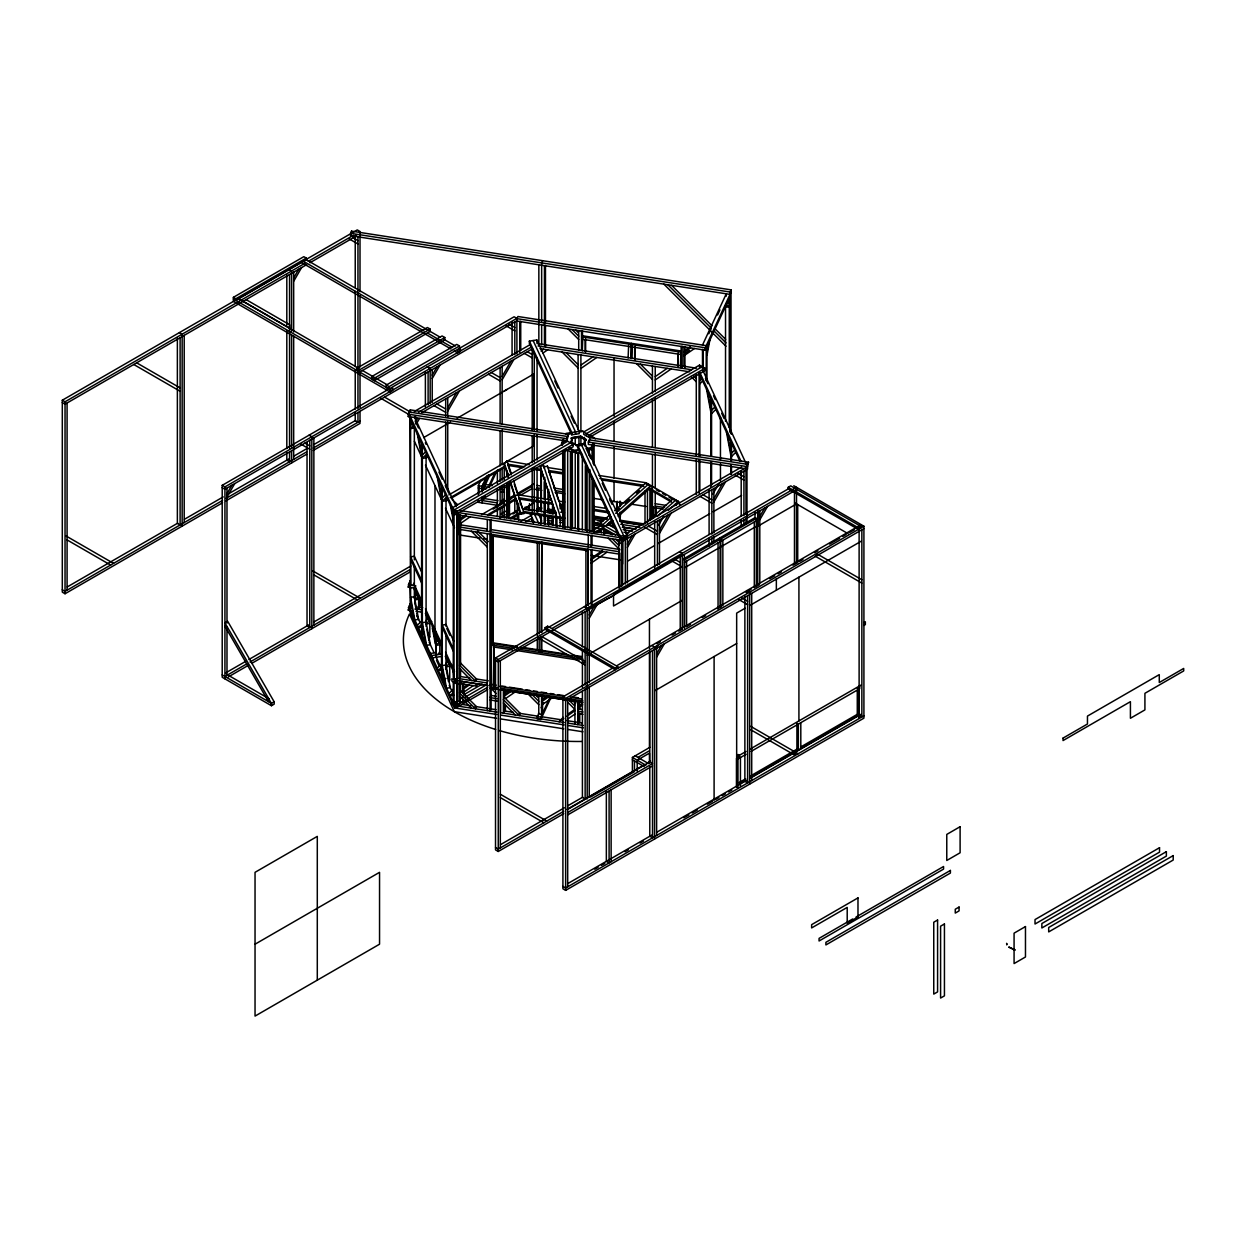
<?xml version="1.0" encoding="UTF-8"?>
<svg xmlns="http://www.w3.org/2000/svg" width="1246" height="1246" viewBox="0 0 1246 1246"><rect width="100%" height="100%" fill="white"/><g stroke="black" fill="none" stroke-linecap="round" stroke-linejoin="round"><path stroke-width="1.5" d="M389.967 391.929L389.967 389.562L233.391 298.993L233.376 297.342L303.822 256.676L306.282 258.093L306.282 259.744L235.837 300.426L233.376 299.009L233.391 301.361L389.967 391.929L392.708 390.356L392.708 387.989L389.967 389.562M457.656 352.852L457.656 350.484L460.397 348.896L460.397 351.279L457.656 352.852L454.292 350.905M457.765 534.69L457.765 513.975L457.765 678.478L456.752 680.643L487.311 685.362M504.225 517.931L504.225 485.597M504.225 479.897L504.225 464.68M506.686 517.183L506.686 484.211M506.686 476.439L506.686 470.63M514.8 519.535L514.8 515.688M514.8 511.826L514.8 498.338M517.261 519.442L517.261 500.394M534.254 435.898L534.254 445.601L505.642 462.126M534.254 430.057L534.254 373.722L457.157 418.235M622.579 564.049L622.579 539.502L622.579 585.464M730.016 294.383L350.484 235.665L351.497 231.133L731.028 289.851L730.016 292.016L730.016 431.739L730.016 296.75L705.236 350.157L516.934 321.032M757.739 509.707L757.739 526.295L796.521 503.898M795.415 752.179L795.26 755.434L750.653 729.689M506.873 461.97L507.013 460.662L511.312 473.573M513.773 480.956L524.099 513.617L520.735 514.146L510.408 481.47M504.054 464.135L507.075 460.849L529.207 464.665M514.863 496.547L515.034 495.363L481.704 514.598M519.426 510.268L519.613 509.069L505.128 517.433M706.98 351.979L708.756 342.572M706.98 355.328L709.815 340.283M408.267 414.186L410.277 409.872L568.488 434.34L566.478 441.022L408.267 416.553L408.267 414.186L566.478 438.654L568.488 434.34M408.267 416.553L409.28 414.404M542.664 260.71L541.652 262.875L541.652 321.468M415.946 588.361L408.267 587.178L410.277 580.496L410.277 582.863M408.267 587.178L409.28 582.645M412.115 610.68L408.267 610.088L410.277 603.407L410.277 605.774M408.267 610.088L409.28 607.923M478.308 494.88L478.308 485.738L480.754 480.473M486.937 475.801L482.046 486.314L482.046 492.077M482.046 488.681L488.557 474.664M483.199 489.444L489.709 475.411M483.682 497.029L482.046 500.534L496.998 502.854M489.367 484.756L495.067 472.483M483.682 499.397L485.301 495.892M490.192 485.379L496.702 471.346M491.111 519.442L491.111 529.597L490.114 531.762L490.114 519.909M582.318 350.858L582.832 335.813L631.426 343.335L631.426 357.306M562.99 439.931L561.479 444.137L564.08 438.514M564.08 440.882L562.055 445.258L562.055 442.891M572.895 437.377L570.87 442.688L572.895 437.377L580.434 436.209L585.963 439.402L583.953 444.713M460.568 696.218L459.556 703.974L456.752 703.554L457.765 701.389L457.765 682.715M463.714 690.767L462.718 692.932L473.293 685.627M459.914 701.716L462.718 702.152L463.714 700.003M628.623 345.267L628.109 357.945M585.963 439.402L583.953 443.763L576.4 444.931L570.87 441.738M630.912 358.381L631.426 343.335M631.426 345.703L630.912 346.777L582.318 339.255M631.847 358.521L632.361 343.475L680.955 350.998L680.955 366.9M494.101 643.668L493.354 688.726M632.361 345.843L631.847 346.918L680.441 354.44L680.955 353.366M494.101 645.319L493.354 646.939L512.402 649.882M588.346 442.05L590.355 437.72L748.566 462.204L746.556 468.885L588.346 444.417L588.346 442.05L746.556 466.518L748.566 462.204M459.634 683.509L476.455 686.11L477.452 683.961M587.053 449.261L590.822 448.669L592.333 444.464M590.822 448.669L593.096 443.778M587.66 449.214L591.398 449.806L594.108 443.965M491.329 682.668L490.581 684.288L496.188 685.16M490.114 685.798L491.111 683.633M491.407 684.085L490.581 685.876L490.581 534.207M494.101 685.456L493.354 687.076L497.17 687.652M504.412 710.968L503.4 713.133L503.4 690.222M680.441 366.044L680.955 350.998M684.942 353.646L683.929 355.811L694.505 348.506M592.037 561.058L591.04 563.208L606.973 552.212M702.495 345.064L726.278 293.807L726.278 296.174M708.834 333.757L711.217 328.633M717.556 314.973L719.939 309.833M705.236 350.157L705.236 347.79L731.028 292.218M551.355 696.716L540.795 719.472L537.057 718.895L538.677 713.024M541.122 707.775L543.552 702.526M538.77 695.751L538.77 713.927L541.574 714.347L542.571 712.198L542.571 703.118L541.574 705.127L552.149 697.822M540.795 719.472L540.795 717.104L549.735 697.853M578.736 722.478L577.739 724.627L577.739 701.732M298.682 269.276L293.854 277.656L293.854 281.004L301.579 267.594M226.99 493.681L231.834 485.301M226.99 497.029L234.731 483.619M432.222 375.186L437.066 366.807M432.222 378.535L439.963 365.14M415.65 421.833L417.581 418.485M416.616 423.515L419.513 418.485M447.735 407.831L456.503 392.661M447.735 411.196L459.4 390.979M502.154 376.417L510.922 361.247M502.154 379.765L513.819 359.564M627.377 544.081L632.205 535.702M627.377 547.43L635.117 534.02M589.249 614.932L594.077 606.568M589.249 618.296L596.99 604.886M658.48 525.454L663.744 516.358M659.477 530.08L668.23 514.894M659.477 533.428L671.127 513.227M712.899 494.039L719.035 483.417M713.88 498.665L722.649 483.479M713.88 502.013L725.546 481.813M655.832 648.917L657.763 645.553M656.626 653.839L661.47 645.459M656.626 657.187L664.367 643.793M759.795 516.483L764.623 508.103M759.795 519.831L767.536 506.421M410.604 425.213L412.379 423.453M413.438 425.727L410.604 428.562L414.342 427.985M422.347 455.055L425.556 451.862M426.63 454.136L422.347 458.419L426.085 457.827L428.219 455.693M442.268 497.979L445.476 494.771M446.535 497.061L442.268 501.328L446.006 500.752L448.139 498.618M414.918 596.507L416.694 594.731M417.753 597.021L414.918 599.856L418.656 599.279M417.332 625.29L421.6 621.022M421.6 624.371L418.391 627.579L422.129 627.003M426.085 620.57L427.861 618.81M428.92 618.717L428.92 621.1L426.085 623.935L429.823 623.343L431.723 621.458M436.053 642.033L437.829 640.257M699.831 380.466L701.607 378.706M438.888 640.179L438.888 642.547L436.053 645.381L439.791 644.805M699.831 383.83L702.666 380.996M437.253 668.199L441.52 663.931M441.52 667.28L438.312 670.488L442.05 669.912M446.006 663.495L447.781 661.719M448.84 661.642L448.84 664.009L446.006 666.844L449.744 666.267L451.644 664.383M711.575 410.323L714.783 407.115M711.575 413.672L715.843 409.404M448.996 693.524L453.264 689.256M453.264 692.605L450.055 695.813L453.793 695.221M731.495 453.233L734.704 450.024M731.495 456.581L735.763 452.314M592.785 522.183L600.292 523.336L610.306 514.458M614.59 510.658L646.067 482.747L678.354 501.39L679.958 504.817M616.396 510.767L619.262 508.228M624.978 503.166L629.277 499.35M636.426 493.011L639.291 490.472M611.334 517.152L602.753 524.753L592.956 530.407M615.633 513.336L648.527 484.164L648.901 485.551M612.362 519.847L605.213 526.186L593.797 532.774M618.094 514.769L650.988 485.582L651.362 486.968M608.095 525.345L612.425 521.498M618.187 516.389L649.929 488.261L649.929 520.579M644.821 523.912L673.432 498.54L673.806 499.926M657.296 516.451L675.893 499.958L676.267 501.359M668.339 510.268L678.354 501.39L678.852 502.683M504.241 391.057L507.075 389.406M541.029 351.045L543.661 349.223M543.1 352.976L547.633 349.846M580.901 365.109L592.878 356.839M580.901 368.458L596.834 357.446M690.222 346.653L684.942 350.297L683.929 352.462L690.549 347.899M686.453 352.602L689.474 350.515M655.24 376.604L667.202 368.333M655.24 379.952L671.173 368.956M460.568 518.616L465.848 514.972M459.556 520.766L466.175 516.202M459.556 524.13L470.131 516.825M602.503 550.467L592.037 557.71L591.04 559.859L603.002 551.604M467.686 684.677L463.714 687.418L462.718 689.568L469.321 685.004M509.365 691.125L505.409 693.866L504.412 696.016L511.016 691.452M505.923 698.336L514.972 692.075M547.866 695.969L542.571 699.613L541.574 701.778L548.178 697.215M582.38 703.538L578.736 707.526L582.707 704.784M563.192 717.369L559.002 721.73L563.784 718.428M567.974 714.067L574.344 709.675M566.961 716.232L574.936 710.734M567.46 719.254L574.936 714.083M582.412 663.37L585.137 661.595L541.605 636.457L538.708 638.139M233.376 297.342L235.837 298.76L306.282 258.093M222.567 502.792L65.041 593.75L62.3 592.162L62.3 400.215L234.98 300.52M238.36 298.573L302.217 261.691M305.55 259.775L357.275 229.903L360.016 231.491L360.016 233.859M62.3 400.215L65.041 401.788L304.959 263.28M308.292 261.349L353.35 235.338M306.625 264.682L65.041 404.171L62.3 402.583M309.958 262.75L356.683 235.79M356.948 368.177L427.409 327.511L430.15 329.084L430.15 331.452L359.689 372.133L356.948 370.56L356.948 368.177L359.689 369.766L430.15 329.084M371.62 376.635L442.081 335.953L444.806 337.526L444.806 339.893L374.361 380.575L371.62 379.002L371.62 376.635L374.361 378.208L444.806 337.526M516.934 353.848L516.872 318.369L514.131 316.78L389.017 389.017L386.291 387.444L386.291 385.076L456.737 344.394L459.478 345.967L459.478 348.335M386.291 385.076L389.017 386.649L459.478 345.967M274.12 701.716L227.675 621.287L224.934 622.86L271.379 703.305L274.198 701.763L274.198 704.13L271.457 705.719L222.209 677.279L222.209 485.333L387.428 389.936M222.209 485.333L224.934 486.906L516.872 318.369M516.872 320.736L224.934 489.273L222.209 487.7M67.315 586.897L177.742 523.149M184.47 519.27L223.205 496.905M226.57 494.958L288.87 458.98M293.885 456.098L307.232 448.389M313.899 444.542L355.608 420.447M222.567 500.425L65.041 591.383L62.3 589.794M225.931 498.478L306.625 451.893M313.307 448.046L360.016 421.07M225.931 500.845L306.625 454.26M313.307 450.413L360.016 423.438L360.016 411.414M414.295 411.492L529.752 344.846M418.625 412.161L530.905 347.338M421.973 412.597L532.572 348.74M423.656 437.58L450.522 422.067M448.84 494.911L504.241 462.936L508.57 475.941M450.164 497.715L505.222 465.926L505.051 467.125L451.41 498.089M451.862 508.103L567.678 441.24L573.144 444.401L573.144 446.769L457.329 513.632L451.862 510.471L451.862 508.103L457.329 511.265L573.144 444.401M583.689 431.988L699.504 365.125L704.971 368.286L704.971 370.654L589.156 437.517L583.689 434.356L583.689 431.988L589.156 435.15L704.971 368.286M570.419 442.813L454.603 509.676L454.603 514.427L623.748 540.593L747.569 469.103L747.569 464.353L589.358 439.885L589.358 442.252M702.246 366.698L586.43 433.577L586.43 435.944M501.094 500.985L504.428 499.054M509.489 498.057L514.442 495.192M517.744 493.291L534.254 483.76M510.502 498.712L532.198 486.174M493.073 509.131L503.135 503.322M506.483 501.39L511.514 498.493M520.517 495.301L532.198 488.557M487.482 514.816L516.031 498.338L515.86 499.537L488.276 515.455M225.542 672.98L245.602 661.408M248.935 659.477L309.086 624.744M314.085 621.863L410.759 566.042M500.799 514.068L505.798 511.187M224.934 676.485L246.661 663.947M250.01 662.015L410.168 569.547M501.858 516.607L505.191 514.691M228.283 676.936L248.328 665.348M251.676 663.417L410.168 571.914M506.468 517.76L509.707 515.891M512.947 514.006L516.187 512.137M524.348 508.555L534.254 502.839M509.256 518.601L520.61 512.059L520.423 513.243L510.626 518.912M520.999 521.311L531.092 515.486M525.89 521.638L532.244 517.978L532.244 520.345M418.625 605.696L421.973 603.765M597.052 532.556L603.578 528.787M625.944 533.786L741.572 467.032M745.887 467.702L623.748 538.21L454.603 512.044M627.61 561.136L654.43 545.655M657.779 543.723L709.722 513.726M713.086 511.795L741.572 495.347M545.156 627.61L615.275 668.105L615.275 669.756L545.156 629.277L545.156 627.61L547.633 626.193L617.751 666.672L617.751 668.339M788.22 487.279L858.354 527.774L858.354 529.425L788.22 488.946L788.22 487.279L790.696 485.862L860.815 526.342L860.815 528.008M457.967 678.354L454.603 680.3L454.603 682.668M563.706 813.685L498.26 851.47L495.519 849.881L495.519 657.935L545.857 628.872M549.221 626.94L788.749 488.634M495.519 657.935L498.26 659.508L548.598 630.445M551.962 628.514L796.521 487.311L796.521 563.021M457.329 684.256L457.329 681.889L451.862 678.727L451.862 681.095L457.329 684.256L462.391 681.344M587.193 609.356L613.53 595.65M682.278 554.61L613.53 594.311L613.53 605.992L682.278 566.307M796.521 489.678L498.26 661.875L495.519 660.302M719.425 540.546L719.425 538.179L754.998 517.635L756.369 518.429L756.369 586.555M720.11 539.362L718.74 538.568L683.166 559.111L684.537 559.906L720.11 539.362L720.11 607.487M719.425 538.179L720.795 538.973L756.369 518.429M684.537 562.273L720.11 541.73M720.795 541.34L756.369 520.797M463.652 694.832L482.171 684.132M684.537 567.802L720.11 547.259M720.795 546.869L756.369 526.326M457.967 701.264L454.603 703.211L454.603 707.946L496.889 714.488M464.711 697.371L486.594 684.739M487.653 689.661L457.329 707.167L451.862 704.006L451.862 701.638L457.329 704.8L487.653 687.294M587.193 655.162L682.278 600.276M793.795 485.738L863.914 526.217L863.914 718.163L565.637 890.376L562.912 888.787L562.912 696.841L613.25 667.778M616.599 665.831L861.173 524.628M656.891 643.761L660.255 641.815M672.03 635.024L675.394 633.077M678.759 631.13L682.123 629.199M687.169 626.271L690.533 624.339M702.308 617.533L705.688 615.586M717.462 608.796L720.827 606.849M746.058 592.286L751.104 589.358M754.469 587.427L759.515 584.514M769.623 578.674L774.669 575.761M778.002 573.83L781.335 571.914M792.986 565.186L796.303 563.27M799.636 561.354L802.954 559.423M814.604 552.71L817.921 550.794M829.571 544.066L839.555 538.303M842.872 536.387L846.205 534.456M849.523 532.54L854.522 529.659M615.275 668.105L617.751 666.672M858.354 527.774L860.815 526.342M562.912 696.841L565.637 698.414L863.914 526.217M818.248 554.595L815.351 556.277L861.796 583.081M863.914 528.584L565.637 700.782L562.912 699.208M745.077 608.25L736.666 613.11L736.666 787.285M749.89 605.463L861.173 541.231M655.209 690.549L736.666 643.512M255.041 944.203L379.547 872.325L379.547 944.203L255.041 1016.097L255.041 872.325L317.294 836.378L317.294 980.15M863.914 622.579L865.347 621.754L865.347 624.604L863.914 625.43M632.407 771.648L632.407 757.428L649.805 747.382M637.89 757.428L649.291 750.84M637.89 759.795L649.291 753.207M541.107 821.145L544.019 819.463M500.565 844.617L564.329 807.797M567.678 805.866L582.785 797.144M563.706 811.317L498.26 849.102L495.519 847.514M567.055 809.37L643.917 764.997M646.549 763.486L650.583 761.15M568.285 809.059L649.789 762.007L652.53 763.58L567.693 812.563M590.557 796.988L634.307 771.741M567.693 814.931L652.53 765.963M736.666 756.867L746.089 751.431M750.123 749.095L861.173 684.989M746.089 754.282L737.975 758.97L736.526 758.144L736.526 786.896M751.104 751.385L859.74 688.664L859.74 685.814M745.653 778.781L738.987 782.628L740.436 783.454L745.435 780.572M750.653 775.884L797.3 748.955M800.633 747.039L857.279 714.332L858.712 715.173L750.419 777.675M567.942 883.507L651.845 835.069M656.844 832.188L746.93 780.183M750.294 778.236L861.173 714.223M594.794 869.194L598.142 867.263M601.507 865.316L604.855 863.385M624.994 851.766L628.342 849.819M640.101 843.044L643.45 841.097M683.805 817.797L688.851 814.884M692.215 812.953L697.262 810.025M707.37 804.2L712.416 801.287M715.702 799.387L718.926 797.518M722.15 795.664L725.374 793.795M728.599 791.942L731.838 790.073M863.914 715.796L565.637 887.993L562.912 886.42M852.7 918.956L819.058 938.378L819.058 940.995L943.565 869.101L943.565 866.5L856.064 917.009M557.118 517.884L540.203 466.362L543.567 465.521L560.949 518.476L524.13 512.776L523.974 511.53L564.64 517.822M564.033 515.984L547.415 466.113L544.05 466.954L544.206 468.216M529.363 341.124L536.839 339.956L579.234 431.303L579.234 433.67L571.758 434.823L529.363 343.491L529.363 341.124L571.758 432.455L571.758 434.823M571.665 433.483L566.011 434.356L566.011 433.406L582.957 430.789L582.957 431.739M570.98 438.265L581.804 436.598M572.895 438.327L580.434 437.159L585.963 440.352M577.614 445.087L585.09 443.934L627.486 535.266L627.486 537.633L620.01 538.802L577.614 447.454L577.614 445.087L620.01 536.419L620.01 538.802M578.284 445.585L582.053 444.993M569.22 447.657L573.876 450.351L579.53 449.479M587.053 448.311L590.822 447.735M569.22 448.607L573.876 451.301L579.639 450.398M566.136 449.199L572.303 452.75L575.029 451.177L576.041 453.326L581.446 452.5M520.859 512.838L524.223 512.308M620.01 536.419L627.486 535.266M409.856 418.017L410.604 585.511L414.342 584.935L414.342 565.653M414.918 609.092L418.656 608.515L418.656 599.435M430.524 655.817L430.524 653.449L436.302 652.561M435.306 634.837L436.053 654.617L439.791 654.041L439.791 643.138M430.524 653.449L431.537 655.598L441.146 654.119M441.146 656.486L431.537 657.981L431.537 655.598M446.006 678.447L442.268 679.023L442.268 487.856M453.264 511.561L453.264 677.435L454.027 679.054L457.765 678.478M453.264 681.671L453.264 700.345L454.027 701.965L457.765 701.389M350.484 233.298L730.016 292.016M725.53 306.734L729.268 307.31L726.434 304.476M705.236 347.79L516.934 318.665L517.931 316.5L706.233 345.64L706.233 380.809M582.318 336.887L630.912 344.41M631.847 344.55L680.441 352.073M536.948 343.507L696.467 368.177M538.054 345.983L691.514 369.735M540.001 348.662L689.677 371.806M547.882 467.562L562.99 469.898M598.859 475.442L646.067 482.747L646.565 484.04M524.706 466.798L508.212 464.244L508.025 465.443L522.837 467.733M533.88 468.216L541.216 469.353L541.356 470.599L532.104 469.166M564.002 472.873L548.879 470.536L549.034 471.782L564.204 474.134M599.902 478.433L643.357 485.146M602.13 480.006L643.839 486.454M537.057 485.426L540.795 486.002M553.847 488.027L563.176 489.476M655.24 503.711L666.423 505.44M537.057 487.793L540.795 488.37M555.716 490.69L563.176 491.843M655.24 506.078L664.57 507.527M534.254 489.164L541.854 490.348M555.155 492.404L564.656 493.868M593.143 498.275L602.643 499.755M610.244 500.923L623.498 502.979M631.052 504.147L646.16 506.483M651.829 507.356L663.168 509.116M483.043 484.164L492.388 485.613M501.733 487.046L505.471 487.638M478.308 485.738L489.522 487.482M500.736 489.211L504.474 489.787M485.784 489.273L478.308 488.105L479.056 486.485L479.056 493.26M500.736 491.578L504.474 492.154M518.398 494.833L551.402 499.942L552.554 504.178L552.461 513.601M559.08 501.126L564.718 501.998M592.925 506.359L606.086 508.399M552.399 502.917L519.395 497.824L519.224 499.023L552.554 504.178M563.831 504.692L560.077 504.116L560.233 505.362L564.017 505.954M593.953 509.349L609.014 511.685M594.326 510.642L609.481 512.978M483.043 498.384L497.995 500.69M541.932 508.119L538.085 507.511L537.556 508.648L541.403 509.24M547.695 509.007L553.473 509.894M593.859 516.14L607.332 518.227M620.788 520.314L643.87 523.881M547.181 510.144L552.944 511.031M560.638 512.215L564.485 512.822M593.33 517.277L606.802 519.364M620.259 521.451L643.341 525.018M525.033 507.184L529.457 507.87M537.151 509.069L540.982 509.661M546.76 510.549L552.523 511.436M592.862 517.682L604.403 519.457M621.692 522.136L640.896 525.111M522.977 508.555L555.965 513.648M593.641 519.473L603.002 520.937M496.998 505.222L478.308 502.325L478.308 499.958M524.613 509.443L530.375 510.33M549.595 513.305L553.442 513.897M597.628 520.735L601.475 521.326M609.154 522.51L613.001 523.102M620.695 524.301L639.899 527.276M609.154 524.878L613.001 525.485M622.611 526.965L636.052 529.052M560.887 517.775L564.609 518.352M594.373 522.962L601.802 524.099M609.232 525.251L612.939 525.828M622.252 527.276L635.258 529.285M593.205 523.476L600.774 524.644L600.292 523.336L618.032 533.584M547.103 517.962L552.648 518.819M560.03 519.956L563.706 520.532M593.361 525.111L602.659 526.544M623.109 529.721L632.392 531.154M547.103 520.33L552.648 521.186M560.03 522.323L563.706 522.899M593.361 527.479L598.937 528.351M623.95 532.213L628.685 532.945M548.271 522.884L551.947 523.445L551.947 521.077M605.011 531.653L609.216 532.307M459.681 510.517L620.664 535.422M487.42 529.036L460.568 524.878L459.556 527.042L618.779 551.667L619.776 549.502L491.251 529.628M459.556 529.41L618.779 554.034M587.785 550.763L490.581 535.78L491.329 534.16L491.391 688.431M459.618 535.001L480.006 538.132M483.697 538.724L487.42 539.284M591.087 555.342L620.726 559.921M408.267 584.81L415.946 585.994M418.858 607.036L422.69 607.627M408.267 607.721L412.115 608.313M415.946 608.905L421.693 609.792M415.946 611.272L421.693 612.16M517.23 646.549L492.45 642.718L491.391 644.976L514.302 648.527M522.962 647.437L566.821 654.212M572.537 655.1L582.084 656.58M492.139 643.357L516.965 647.204M520.75 647.78L581.773 657.234M518.118 649.119L582.879 659.134M516.218 650.474L579.063 660.209M469.804 677.98L460.568 676.547L459.556 678.696L487.311 682.995M475.365 678.836L488.307 680.83M501.795 686.016L505.533 686.593M509.271 687.169L522.354 689.194M526.092 689.77L529.83 690.346M533.568 690.923L537.306 691.499M541.044 692.075L546.667 692.932M550.405 693.508L554.143 694.084M557.881 694.661L563.488 695.533M574.702 697.262L578.44 697.838M499.817 686.328L564.578 696.358M570.294 697.23L581.726 699.006M459.634 681.141L488.12 685.549M500.97 688.244L563.831 697.978M567.646 698.57L582.879 700.922M490.114 688.166L495.877 689.054M499.724 689.661L563.223 699.473M582.458 702.448L567.07 700.081L582.879 702.573M497.17 689.318L491.033 688.368L496.313 693.648M500.97 689.91L563.831 699.629M496.36 696.265L491.111 695.455L490.114 697.604L497.107 698.695M582.24 709.55L578.736 709.005L577.739 711.17L582.988 711.98M490.114 699.972L497.107 701.062M577.739 713.537L582.988 714.347M461.596 704.348L471.175 705.828M475.006 706.42L496.095 709.69M503.758 710.874L513.336 712.354M519.084 713.242L538.256 716.216M542.088 716.808L561.261 719.767M567.008 720.655L582.334 723.023M537.057 716.528L540.795 717.104M456.519 705.875L496.889 712.12M564.158 722.524L500.596 712.696L500.596 689.786M568.005 723.132L583.377 725.499M500.721 715.095L564.158 724.907M568.005 725.499L583.377 727.866M496.562 718.288L454.323 711.684L409.467 613.998A175.047 101.066 0 0 0 495.674 729.471M500.409 718.895L563.768 728.801M567.6 729.393L582.957 731.791M1015.163 949.888L1008.715 947.038L1014.774 950.106M508.851 324.069L514.816 327.511M505.892 325.704L514.816 330.86M353.132 237.83L357.96 240.634M349.036 238.827L357.96 243.982M795.15 503.104L848.199 533.74M527.37 351.746L532.198 354.534M737.975 473.34L743.924 476.782M524.457 353.428L532.198 357.898M735 474.975L743.924 480.131M817.189 553.987L861.796 579.733M491.345 372.538L500.113 377.6M703.071 494.787L711.84 499.848M488.448 374.221L500.113 380.949M700.174 496.453L711.84 503.197M590.713 435.259L595.354 438.888M288.87 269.401L291.611 270.989L291.611 331.249M656.175 489.756L659.383 491.609M662.576 493.447L665.785 495.301M668.993 497.154L672.201 499.007M427.44 366.838L430.166 368.411L430.166 403.595M427.253 366.947L429.979 368.52L429.979 370.887M436.925 403.969L445.694 409.015M648.652 526.201L657.421 531.263M434.029 405.635L445.694 412.379M644.68 527.26L657.421 534.612M246.116 299.616L289.648 324.754L289.648 328.103L243.204 301.298M679.553 551.682L682.278 553.271L682.278 629.09M675.394 559.61L680.238 562.413M741.65 597.878L747.616 601.32M672.497 561.292L680.238 565.762M738.691 599.513L747.616 604.668M615.602 528.693L607.596 524.068L607.97 525.454M384.578 397.116L411.367 412.582M380.606 398.159L409.872 415.058M615.571 535.001L602.753 527.603L602.753 529.27L612.362 534.814M857.279 688.431L858.712 689.256L858.712 718.008M529.472 513.259L532.198 514.847L532.198 468.543M179.424 332.604L182.15 334.177L182.15 526.124M309.086 435.166L311.827 436.739L311.827 628.7M304.927 443.093L309.771 445.881M584.452 606.584L587.193 608.173L587.193 798.935M651.845 645.49L654.571 647.079L654.571 839.025M300.847 444.09L309.771 449.245M136.655 362.82L180.187 387.958M133.758 364.486L180.187 391.306M750.637 726.325L798.156 753.752M537.633 637.516L585.137 664.943M737.975 754.469L739.408 755.294L739.408 758.144M738.987 756.711L740.436 757.537L740.436 786.304M635.149 755.839L648.605 763.611M312.793 570.902L360.312 598.329M632.407 757.428L645.88 765.2M313.867 574.873L357.415 600.011M632.407 759.795L644.198 766.601M66.007 535.951L113.526 563.379M67.082 539.923L110.629 565.061M500.316 794.232L546.745 821.052M500.316 797.596L543.848 822.718M227.675 674.911L269.214 698.881M222.209 674.911L271.457 703.351L271.457 705.719M305.504 259.308L440.196 337.214M443.56 339.161L455.351 345.983M302.762 260.881L423.983 331M427.362 332.947L452.61 347.556M301.08 262.283L450.927 348.958M237.815 298.386L359.035 368.505M362.399 370.451L387.646 385.061M452.018 499.444L457.625 504.692M727.493 302.186L729.268 303.962M671.578 285.318L712.12 325.86M714.83 328.57L725.639 339.379M667.872 284.773L711.123 328.025M713.818 330.72L725.982 342.884M663.9 284.15L725.997 346.232M693.633 375.778L696.28 378.426M690.985 376.479L696.28 381.774M640.46 364.206L652.437 376.167M636.504 363.583L652.437 379.516M575.73 330.05L578.378 332.698M572.085 329.567L578.705 336.171M568.129 328.96L578.705 339.519M566.136 352.696L578.097 364.673M562.164 352.088L578.097 368.022M615.82 539.284L619.776 543.24L618.779 545.405L612.175 538.802M608.204 538.179L618.779 548.754M477.67 531.014L488.307 541.652M475.333 531.84L487.311 543.817M471.377 531.232L487.311 547.165M571.649 699.645L575.621 703.601M569.329 700.486L574.608 705.766M568.005 702.51L574.608 709.114M535.811 695.221L538.443 697.853M532.167 694.723L538.77 701.342M528.195 694.115L538.77 704.691M503.4 703.009L515.377 714.986M459.556 668.588L471.533 680.55M459.556 696.234L471.533 708.195M224.934 626.224L268.482 701.623M703.056 370.825L747.569 466.736M705.485 378.426L707.899 383.659M713.569 395.854L715.313 399.623M721.668 413.298L724.097 418.531M729.751 430.742L731.371 434.215M699.878 372.601L740.809 460.802M699.084 373.27L739.968 461.378M554.766 380.98L558.037 388.004M571.073 416.102L574.344 423.126M585.9 448.046L590.791 458.59M602.207 483.183L605.463 490.208M609.543 498.992L611.988 504.256M533.101 340.532L575.496 431.879L575.496 434.247M581.352 444.51L623.748 535.842L623.748 540.593M538.459 514.1L541.714 521.108M534.721 514.676L538.802 523.445M530.173 513.492L534.238 522.261M531.808 519.38L533.428 522.884M414.404 416.834L456.129 506.701M415.23 420.961L418.5 428.001M425.338 442.751L426.085 444.37M438.95 472.063L442.221 479.118M445.258 485.66L446.006 487.279M446.302 487.918L448.762 493.214M410.09 416.133L452.983 508.555M454.603 514.427L409.28 416.771L409.28 412.021L567.491 436.505L567.491 438.872M414.388 441.255L421.771 457.173M425.478 465.147L441.489 499.646M445.492 508.275L454.51 527.697M421.413 571.509L414.342 556.277L410.604 556.853L421.6 580.543M453.871 641.425L446.006 624.511L442.268 625.087L453.264 648.777M446.8 628.576L449.931 635.335M410.604 559.22L421.6 582.926M442.268 627.454L453.264 651.144M413.594 583.315L421.989 601.429M425.478 608.905L441.878 644.26M445.554 652.172L454.51 671.469M414.311 587.224L421.989 603.796M425.711 611.817L441.878 646.627M445.632 654.726L454.183 673.152M414.17 589.311L418.594 598.843L418.594 596.476M425.338 613.375L428.92 621.1M432.471 626.349L432.471 628.732L438.888 642.547M445.258 656.284L448.84 664.009M454.183 675.519L452.75 670.052M418.656 608.515L417.908 606.895L419.964 605.712L419.964 598.438M439.044 652.421L439.791 654.041M429.076 635.694L429.823 637.313L429.823 622.05M448.996 678.618L449.744 680.238L449.744 664.959M416.865 615.649L420.136 622.689M429.138 642.079L434.044 652.655M435.679 656.175L440.586 666.75M449.214 685.362L452.033 691.421M436.489 660.302L438.95 665.598M410.09 609.668L454.603 705.579M454.603 707.946L409.28 610.291L409.28 605.556M675.644 503.789L676.126 505.097M540.203 466.362L541.216 469.353M548.801 471.066L558.644 500.612M559.875 504.303L562.958 513.539M551.137 499.926L540.842 469.321L540.842 511.14M552.321 503.524L555.918 514.302M508.103 465.661L511.187 474.882M514.255 484.102L517.324 493.323M519.177 498.867L522.245 508.088M504.739 466.175L508.43 477.249M510.284 482.778L514.582 495.69M515.813 499.381L520.735 514.146M678.354 501.39L678.727 502.777M646.067 482.747L646.44 484.133M600.292 523.336L600.665 524.722M727.539 434.589L730.748 451.613M726.48 432.3L730.748 454.961M707.619 391.665L710.827 408.704M706.56 389.375L710.827 412.052M451.504 507.745L453.264 517.137M450.429 505.455L453.264 520.485M438.312 479.336L441.52 496.36M437.253 477.047L441.52 499.708M418.391 436.411L421.6 453.451M417.332 434.122L421.6 456.799M453.591 674.257L454.307 678.011M446.006 668.323L448.498 681.578M442.268 668.9L445.476 685.939M433.53 631.021L435.306 640.413M432.471 628.732L435.306 643.761M426.802 629.199L428.935 640.553M422.347 625.99L425.556 643.014M414.7 601.989L416.133 609.559M416.834 613.344L417.55 617.128M410.604 600.681L413.812 617.705M547.415 466.113L547.555 467.359M543.567 465.521L543.723 466.767M560.139 505.097L560.155 508.898M560.155 518.398L560.17 525.999M556.791 517.37L556.806 526.793M556.261 512.09L556.292 527.276M518.694 503.182L518.694 510.829M518.694 514.66L518.694 520.392M508.103 473.496L508.103 477.389M508.103 483.23L508.119 516.311M861.858 529.768L861.858 716.98L859.117 715.406L859.117 530.126M857.279 690.346L857.279 715.266M800.804 722.696L800.804 748.597M798.92 577.163L798.92 720.936M797.72 504.599L797.72 562.88M794.481 490.862L794.481 564.204M776.351 578.642L776.351 590.199M759.795 510.891L759.795 582.894M757.739 512.075L757.739 584.576M754.998 512.449L754.998 518.274M754.313 521.981L754.313 587.723M751.712 593.361L751.712 780.572M749.671 784.123L749.671 592.177L746.93 590.588L746.93 592.956M747.616 595.728L747.616 782.94L744.874 781.367L744.874 596.071M746.977 467.857L746.977 521.856M746.556 466.518L746.556 468.885M745.98 470.007L745.98 514.38M745.98 518.227L745.98 524.021M743.924 471.19L743.924 515.564M743.924 519.411L743.924 525.205M741.199 471.549L741.199 515.906M741.199 519.769L741.199 525.547M737.975 756.12L737.975 787.721M731.495 443.124L731.495 460.49M731.495 466.284L731.495 474.01M731.028 289.851L731.028 433.437M730.748 441.505L730.748 460.802M730.748 464.665L730.748 474.321M729.268 298.37L729.268 427.674M725.53 305.519L725.53 421.319M722.851 540.157L722.851 605.883M720.795 538.973L720.795 607.098M720.453 416.958L720.453 459.712M720.453 463.59L720.453 481.081M718.054 542.913L718.054 608.655M714.098 656.549L714.098 800.321M713.88 488.541L713.88 532.945M713.88 536.808L713.88 542.602M711.84 489.725L711.84 534.145M711.84 537.992L711.84 543.786M711.575 400.2L711.575 456.192M711.575 461.986L711.575 485.161M710.827 398.58L710.827 456.503M710.827 462.297L710.827 487.404M709.099 490.083L709.099 534.487M709.099 538.35L709.099 546.075M706.98 346.388L706.98 381.12M703.242 349.674L703.242 367.04M702.495 349.363L702.495 368.66M699.831 374.89L699.831 455.896M699.831 459.758L699.831 490.628M699.504 365.125L699.504 367.492M699.084 372.85L699.084 456.379M699.084 460.07L699.084 493.291M696.28 374.766L696.28 455.771M696.28 459.634L696.28 494.351M686.593 561.089L686.593 626.816M684.942 346.637L684.942 367.866M684.537 559.906L684.537 628.031M684.334 554.454L684.334 627.797M683.929 346.871L683.929 366.168M682.138 346.201L682.138 367.445M681.126 346.435L681.126 367.663M680.238 556.822L680.238 630.165M678.151 366.464L678.151 352.93L677.637 365.608M659.477 519.956L659.477 564.376M657.421 521.14L657.421 565.559M656.626 648.263L656.626 835.474M656.237 507.215L656.237 514.941M655.24 366.48L655.24 391.587M655.24 397.381L655.24 447.579M655.24 453.373L655.24 488.136M655.24 491.999L655.24 515.174M654.68 521.498L654.68 567.833M653.434 506.779L653.434 518.367M652.53 650.63L652.53 837.842L649.789 836.253L649.789 766.773M652.437 366.059L652.437 393.082M652.437 398.876L652.437 447.158M652.437 454.883L652.437 518.601M651.362 488.884L651.362 519.535M649.789 650.973L649.789 762.926M649.446 619.231L649.446 648.403M649.446 652.25L649.446 747.584M649.446 753.285L649.446 762.988M647.468 488.728L647.468 522.962M645.007 491.111L645.007 523.445M637.204 761.088L637.204 771.243M635.164 346.279L635.164 359.814M634.65 347.354L634.65 358.957M634.463 760.979L634.463 771.134M627.377 538.49L627.377 582.848M625.321 539.674L625.321 584.031M621.583 540.25L621.583 586.539M620.555 501.764L620.555 505.471M620.555 512.869L620.025 521.404L620.025 512.153M620.025 501.048L620.025 506.608M619.636 515.112L619.636 518.928M619.776 539.596L619.776 543.443M619.776 553.084L619.776 587.816M618.779 539.814L618.779 588.034M617.191 501.25L617.191 510.502M616.661 502.387L616.661 509.785M614.044 357.742L614.044 416.024M614.044 421.849L614.044 441.286M614.044 447.112L614.044 478.199M614.044 482.077L614.044 501.515M613.266 521.108L613.266 526.793M611.132 789.855L611.132 861.734M609.092 791.039L609.092 862.917L606.35 861.344L606.35 791.397M605.213 529.721L605.213 533.49M603.78 528.678L603.78 534.332M601.32 529.129L601.32 532.899M594.093 443.997L594.093 465.334M594.093 480.863L594.093 533.257M593.096 446.146L593.096 463.621M593.096 479.134L593.096 531.528M592.084 448.311L592.084 459.945M592.084 477.42L592.084 531.746M592.037 535.064L592.037 545.218L591.04 547.368L591.04 535.531M592.037 549.533L592.037 603.983M591.398 447.423L591.398 449.806M591.04 549.751L591.04 604.185M589.841 469.555L589.841 531.637M589.28 449.822L589.28 455.631M589.28 471.159L589.28 531.31M589.249 609.356L589.249 682.699M589.249 686.562L589.249 796.568M589.156 435.15L589.156 437.517M588.657 449.012L588.657 451.379M588.237 535.095L588.237 546.947M588.237 549.315L588.237 605.696M587.785 549.19L587.785 604.762M587.1 466.035L587.1 532.011M586.087 463.419L586.087 529.394M585.916 550.483L585.916 608.344M585.636 338.616L585.636 352.151M585.34 465.677L585.34 529.706M585.122 339.691L585.122 351.294M585.09 443.934L585.09 446.302M585.137 611.724L585.137 685.066M585.137 688.929L585.137 798.935L582.412 797.362L582.412 691.203M584.374 437.284L584.374 445.04M582.505 330.797L582.505 336.591M582.349 454.292L582.349 529.971M582.412 612.066L582.412 646.814M582.412 650.677L582.412 687.34M581.508 331.031L581.508 350.328M580.901 354.985L580.901 432.222M580.901 436.084L580.901 445.741M580.434 436.209L580.434 437.159M579.748 701.685L579.748 708.709M579.748 713.148L579.748 722.68M578.969 436.443L578.969 446.146M578.705 330.595L578.705 349.892M578.611 452.937L578.611 530.547M578.736 701.482L578.736 709.566M578.736 712.93L578.736 722.929M578.097 354.549L578.097 429.854M577.864 453.248L577.864 528.927M576.4 444.931L576.4 445.881M576.041 450.959L576.041 453.326M575.231 437.035L575.231 444.791M575.231 450.616L575.231 528.226M574.936 701.296L574.936 724.191M573.876 450.351L573.876 451.301M572.303 450.382L572.475 528.086M571.509 437.611L571.509 443.42M571.509 451.192L571.509 528.802M570.419 451.659L570.419 529.285M567.678 450.086L567.678 527.697M567.693 699.598L567.693 886.809M566.478 438.654L566.478 441.022M565.637 698.414L565.637 890.376M564.936 450.445L564.936 528.055M563.753 451.317L563.753 526.996M562.74 451.535L562.74 527.214M556.339 517.993L556.339 525.563M552.975 505.72L552.975 513.492M552.975 517.37L552.975 525.142M552.461 517.386L552.461 524.94M548.614 489.522L548.614 512.34M548.614 516.155L548.614 525.656M548.084 491.905L548.084 499.568M548.084 503.4L548.084 512.978M548.084 516.794L548.084 524.457M547.633 626.193L547.633 627.859M545.468 265.445L545.468 321.546M545.468 325.424L545.468 346.7M545.25 481.19L545.25 524.005M544.72 477.483L544.72 498.431M544.72 502.216L544.72 523.149M544.455 265.678L544.455 344.986M544.206 481.735L544.206 498.961M544.206 502.792L544.206 523.85M542.571 695.844L542.571 699.473M541.808 632.594L541.808 541.948L541.044 632.283M541.808 638.373L541.808 651.876M541.652 325.206L541.652 344.737M541.574 696.187L541.574 714.347M541.356 470.895L541.356 498.12M541.356 502.013L541.356 511.748M541.356 515.626L541.356 523.413M541.044 638.061L541.044 651.565M540.842 514.941L540.842 524.441M539.175 541.699L539.175 633.918M539.175 637.781L539.175 651.284M538.848 264.806L538.848 344.301M538.054 488.79L538.054 511.935M537.306 542.991L537.306 635.569M537.306 639.416L537.306 649.057M537.057 357.851L537.057 431.147M537.057 435.01L537.057 460.085M537.057 469.726L537.057 512.153M536.839 339.956L536.839 342.339M534.254 352.961L534.254 428.935M534.254 434.574L534.254 461.97M534.254 468.496L534.254 511.732M532.198 348.958L532.198 429.963M532.198 435.757L532.198 462.764M529.472 503.618L529.472 509.396M520.735 321.234L520.735 350.188M519.738 321.468L519.738 352.353M514.816 321.92L514.816 354.736M512.075 322.262L512.075 355.079M509.489 482.763L509.489 515.221M505.409 690.191L505.409 694.006M505.409 705.454L505.409 711.186M504.412 689.973L504.412 698.072M504.412 703.336L504.412 711.435M502.154 366.308L502.154 424.232M502.154 430.026L502.154 464.774M502.154 468.636L502.154 480.224M502.154 486.018L502.154 503.4M502.154 507.262L502.154 516.919M500.316 660.692L500.316 847.919M500.113 367.492L500.113 423.484M500.113 431.209L500.113 465.957M500.113 469.82L500.113 481.408M500.113 487.202L500.113 504.583M500.113 508.446L500.113 518.102M498.26 659.508L498.26 851.47M497.372 470.178L497.372 483.697M497.372 489.491L497.372 516.514M494.101 645.553L494.101 685.222M493.198 644.384L493.198 534.456L492.45 644.073M491.111 533.537L491.111 708.912L490.114 711.077L490.114 534.129M487.311 519.473L487.311 531.326M487.311 533.693L487.311 710.641M482.794 487.077L482.794 490.457M482.046 497.154L482.046 502.901M476.455 683.743L476.455 686.11M463.714 683.649L463.714 694.552M462.718 683.992L462.718 693.072M462.718 696.701L462.718 702.152M460.568 514.956L460.568 665.411M460.568 669.273L460.568 676.983M460.568 681.282L460.568 692.48M459.556 515.19L459.556 681.079M459.556 683.447L459.556 703.974M457.329 511.265L457.329 513.632M457.329 704.8L457.329 707.167M456.752 514.754L456.752 680.643M456.752 683.01L456.752 703.554M454.027 513.181L454.027 679.054M454.027 681.422L454.027 701.965M447.735 397.723L447.735 417.021M447.735 420.883L447.735 490.41M446.13 653.434L446.13 655.801M446.006 498.867L446.006 626.317M446.006 634.027L446.006 669.367M445.694 398.907L445.694 416.289M445.694 422.067L445.694 485.8M441.52 486.236L441.52 677.403M436.178 631.971L436.178 634.354M436.053 636.441L436.053 654.617M434.979 485.613L434.979 629.386M435.181 629.822L435.181 632.189M432.222 369.61L432.222 402.411M428.11 371.978L428.11 404.779M426.21 610.524L426.21 612.892M426.085 455.958L426.085 626.442M425.384 372.32L425.384 407.068M422.347 444.947L422.347 636.099M421.6 443.327L421.6 634.494M415.65 416.242L415.65 423.967M414.747 585.807L414.747 588.174M414.918 590.915L414.918 603.64M414.342 426.771L414.342 559.859M414.342 587.302L414.342 598.516M410.604 419.637L410.604 585.511M410.277 409.872L410.277 412.239M389.017 386.649L389.017 389.017M374.361 378.208L374.361 380.575M360.016 235.79L360.016 291.766M360.016 295.614L360.016 367.025M360.016 372.819L360.016 407.567M359.689 369.766L359.689 372.133M357.96 236.974L357.96 368.209M357.96 372.071L357.96 408.75M357.96 412.613L357.96 422.254L355.235 420.681L355.235 412.956M355.235 235.401L355.235 287.499M355.235 291.362L355.235 366.636M355.235 370.498L355.235 409.093M351.497 231.133L351.497 233.516M313.867 437.938L313.867 625.149M309.771 440.305L309.771 627.517L307.03 625.928L307.03 442.579M293.667 272.173L293.667 331.997M293.667 335.859L293.667 459.385M291.611 335.112L291.611 447.049M291.611 450.912L291.611 462.936M289.555 274.541L289.555 448.249M289.555 452.096L289.555 461.752L286.814 460.179L286.814 452.454M286.814 274.883L286.814 325.066M286.814 330.86L286.814 448.591M235.837 298.76L235.837 300.426M226.99 488.089L226.99 623.187M226.99 627.05L226.99 675.301M224.934 486.906L224.934 678.852M184.206 335.361L184.206 522.572M180.109 337.728L180.109 524.94L177.368 523.367L177.368 338.087M67.082 402.988L67.082 590.199M65.041 401.788L65.041 593.75M581.742 741.463A175.047 101.066 0 0 1 499.21 730.53M1063.04 738.099L1063.04 740.576L1130.418 701.669L1130.418 718.272L1144.918 709.893L1144.918 693.306L1183.7 670.924L1183.7 668.432L1159.278 682.528L1159.278 674.631L1087.462 716.092L1087.462 724.004L1063.04 738.099M460.568 663.074L459.556 665.239L475.489 681.173L476.502 679.008L460.568 663.074M460.568 690.72L459.556 692.885L475.489 708.818L476.502 706.653L460.568 690.72M504.412 697.511L503.4 699.66L519.333 715.593L520.345 713.444L504.412 697.511M1006.784 944.67L1006.659 943.471L1006.784 944.67M960.105 826.705L946.773 834.415L946.773 860.488L960.105 852.778L960.105 826.705M857.98 897.899L811.629 924.657L811.629 927.927L847.202 907.4L847.202 923.193L857.98 916.963L857.98 897.899M950.402 870.44L825.896 942.319L825.896 944.935L950.402 873.057L950.402 870.44M959.077 907.057L955.261 909.253L955.261 913.084L959.077 910.888L959.077 907.057M937.584 920.015L933.752 922.227L933.752 994.106L937.584 991.894L937.584 920.015M944.437 923.956L940.59 926.183L940.59 998.062L944.437 995.85L944.437 923.956M1159.528 847.701L1035.021 919.579L1035.021 924.018L1159.528 852.139L1159.528 847.701M1025.474 926.572L1014.073 933.161L1014.073 963.579L1025.474 956.99L1025.474 926.572M1166.365 851.657L1041.858 923.535L1041.858 927.974L1166.365 856.095L1166.365 851.657M1173.202 855.597L1048.696 927.491L1048.696 931.915L1173.202 860.036L1173.202 855.597M414.342 596.741L410.604 597.317L414.871 619.994L418.609 619.418L414.342 596.741M426.085 622.066L422.347 622.642L426.63 645.303L430.368 644.727L426.085 622.066M446.006 664.975L442.268 665.551L446.535 688.228L450.273 687.652L446.006 664.975M671.049 500.658L648.621 487.7L648.979 489.086L671.423 502.045L671.049 500.658M798.343 724.113L796.91 723.287L796.91 749.189L798.343 750.014L798.343 724.113M410.604 587.878L409.856 586.274L410.604 608.422L410.604 587.878"/></g></svg>
